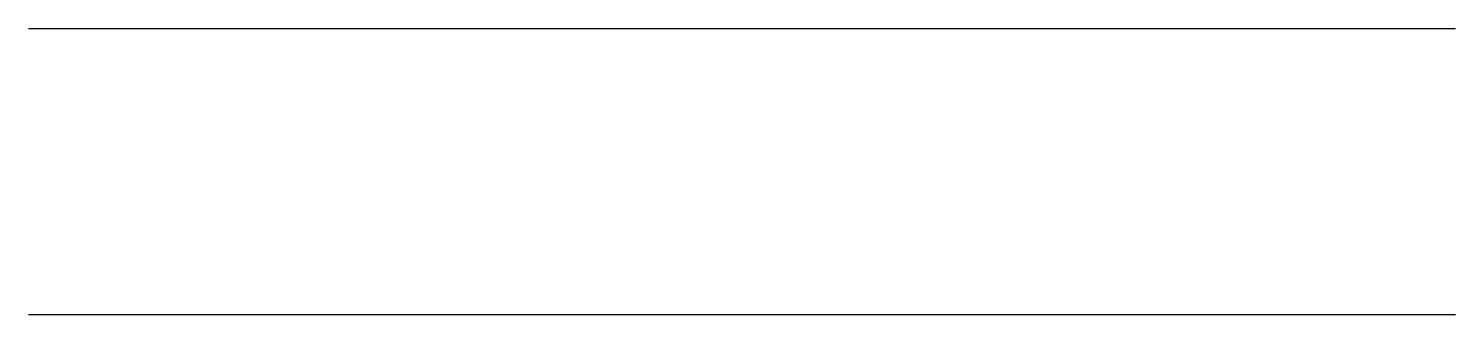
# Model space of a CAD drawing. Extents: x 0 to 100, y 0 to 20.
import ezdxf

# ---------------------------------------------------------------- set-up
doc = ezdxf.new("R2010")
doc.units = 0
doc.layers.add('DIM', color=3, linetype='Continuous')

msp = doc.modelspace()

# ---------------------------------------------------------------- linework, layer by layer
msp.add_line((0, 0), (100, 0))
at = {"layer": 'DIM'}
msp.add_line((0, 20), (100, 20), dxfattribs=at)

doc.saveas('drawing.dxf')
